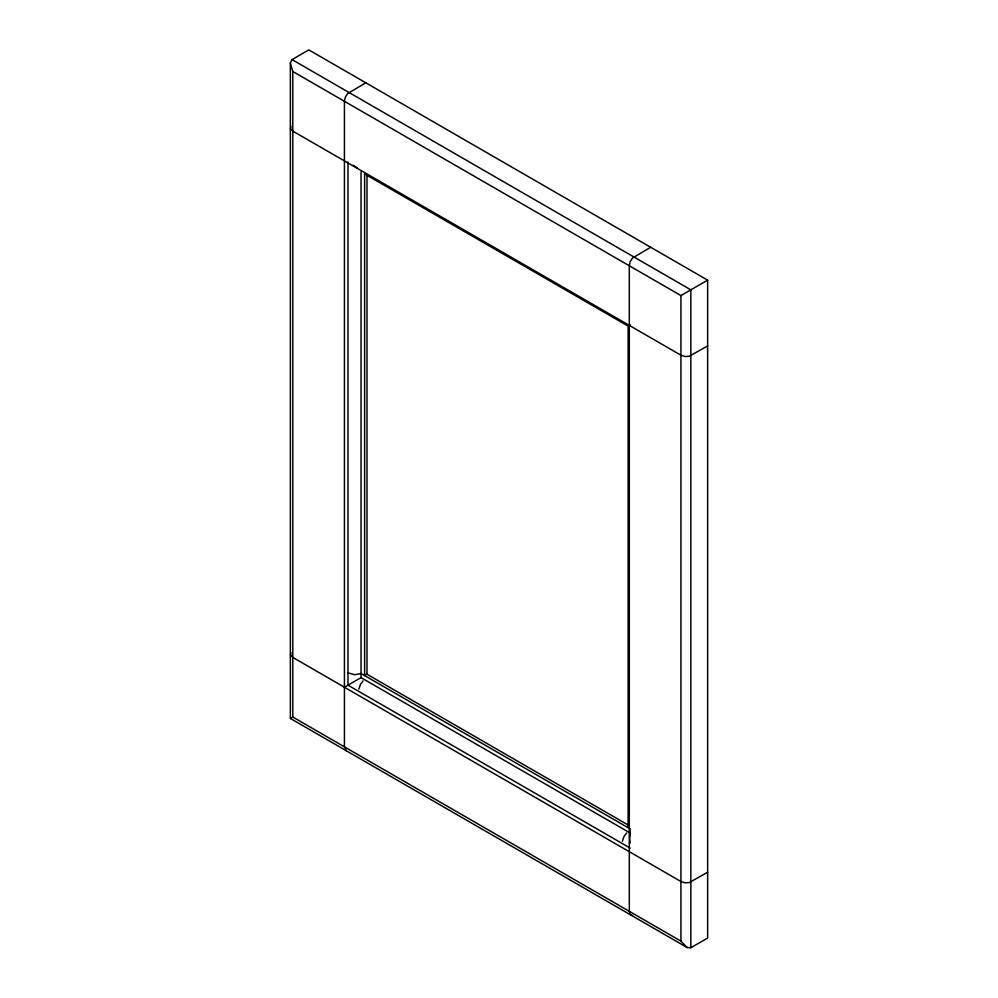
<?xml version="1.0" encoding="UTF-8"?>
<svg xmlns="http://www.w3.org/2000/svg" width="998" height="998" viewBox="0 0 998 998"><rect width="100%" height="100%" fill="white"/><g stroke="black" fill="none" stroke-linecap="round" stroke-linejoin="round"><path stroke-width="1.5" d="M290.356 62.911L292.027 59.593L308.819 49.9L707.644 280.151L707.644 938.045L690.853 947.738L687.135 947.526L290.356 718.448L290.356 62.911L292.801 71.482L292.801 717.038L290.356 718.448M358.868 689.094L360.415 684.516L363.072 680.861M622.378 841.227L623.912 836.661L626.582 832.993M630.374 835.189L629.663 837.247L630.1 843.011M290.88 126.347L290.53 128.792L292.801 131.112L680.935 355.201L684.952 356.511L689.181 356.298L707.644 345.944M290.88 652.655L290.53 655.1L292.801 657.42L680.935 881.508L684.952 882.818L689.181 882.619L707.644 872.252M630.374 830.798L629.663 832.033L630.1 834.79M365.792 82.797L347.591 93.6L345.308 97.168L344.422 101.297L344.422 746.853L346.318 750.745M650.671 247.267L632.458 258.07L630.175 261.638L629.301 265.767L629.301 911.324L630.175 914.442L632.458 915.353M629.563 325.236L630.374 324.762M292.801 71.482L680.935 295.57L707.644 280.151M344.422 687.223L361.039 677.63L630.486 833.193M367.239 674.049L364.607 675.571L364.607 173.939L628.116 326.072L628.116 827.716M347.99 672.839L354.764 674.735L361.039 673.525L630.486 829.076M357.122 167.826L353.155 165.244M292.027 59.593L690.853 289.844L690.853 947.738M627.792 824.785L366.977 674.211L366.977 175.685M630.187 848.1L347.99 685.177L347.99 161.95M292.801 717.038L680.935 941.126L687.135 947.526M680.935 295.57L680.935 941.126M361.039 171.881L361.039 677.63"/></g></svg>
